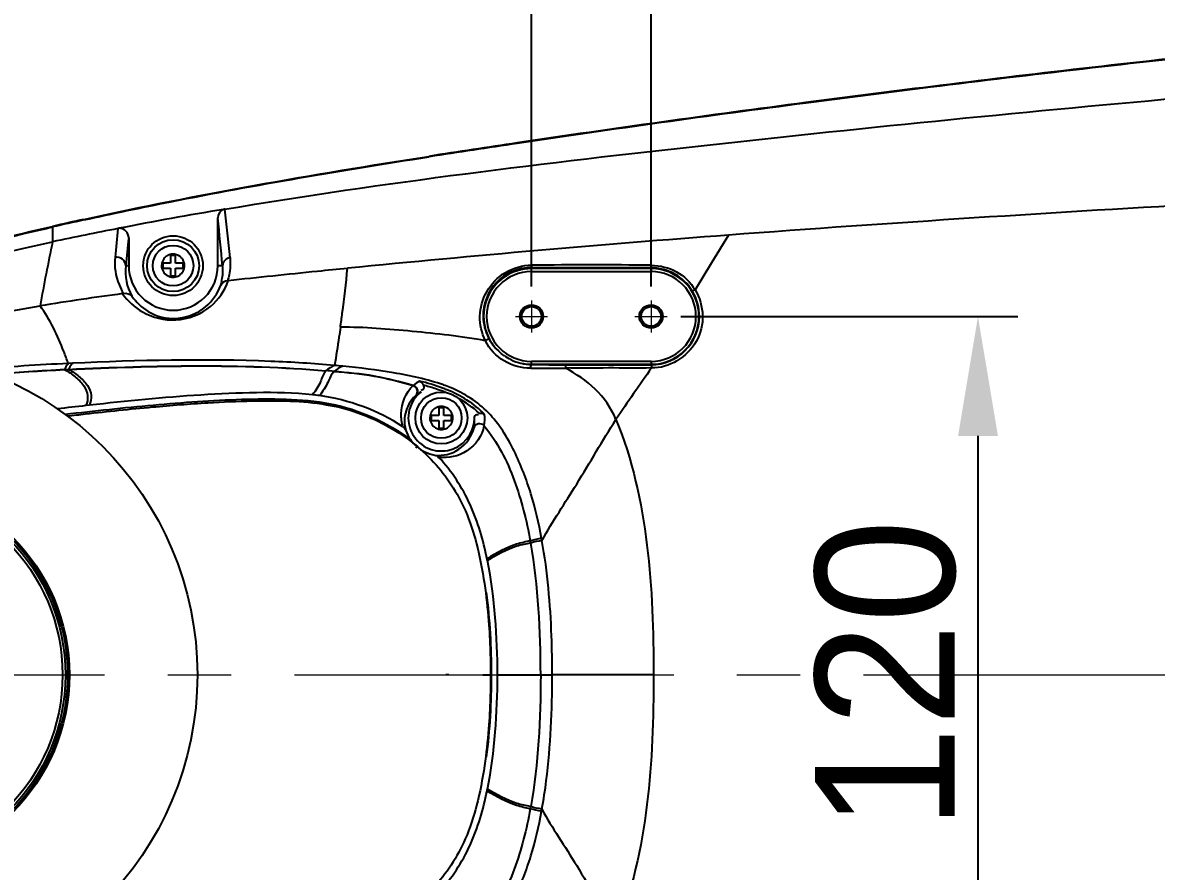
# Model space of a CAD drawing. Header units: millimetres. Extents: x 4086 to 8300, y 123 to 1549.
# Drawn here: x 6740.7 to 6797.6, y 1290.7 to 1333.3 of the extents above; entities that cross this region are included whole.
import ezdxf
from ezdxf import colors
from ezdxf.entities.mleader import LeaderData, LeaderLine
from ezdxf.math import Vec2, Vec3

# ---------------------------------------------------------------- set-up
doc = ezdxf.new("R2010")
doc.units = ezdxf.units.MM
doc.linetypes.add('CENTER2', pattern=[28.575, 19.05, -3.175, 3.175, -3.175])
doc.layers.add('中心线层', color=7, linetype='CENTER2', lineweight=0)
doc.layers.add('轮廓实线层', color=7, linetype='Continuous', lineweight=30)
doc.layers.add('尺寸标注', color=7, linetype='Continuous')
doc.styles.add('思源黑', font='SourceHanSansCN-Normal.ttf')
doc.dimstyles.new('尺寸标注_3_10比例', dxfattribs={"dimtxt": 7, "dimasz": 6, "dimexe": 2, "dimexo": 1.5, "dimgap": 1, "dimtad": 1, "dimdec": 1, "dimlfac": 3.333333, "dimdsep": 46, "dimtxsty": '思源黑', "dimcen": 0.09, "dimadec": 0, "dimazin": 0, "dimtp": 0.01, "dimtm": 0.01, "dimtfac": 1, "dimtdec": 1, "dimtofl": 0, "dimtmove": 0, "dimatfit": 3, "dimfxl": 0, "dimtolj": 1, "dimarcsym": 0})

# ---------------------------------------------------------------- blocks, each defined once
blk = doc.blocks.new('*D1367')
at = {"layer": 'Defpoints', "color": 0}
for p in [(6772.256, 1318.53), (6772.256, 1282.53), (6788.672, 1282.53)]:
    blk.add_point(p, dxfattribs=at)
at = {"layer": '轮廓实线层', "color": 0, "lineweight": -2}
for p, q in [((6773.756, 1318.53), (6790.672, 1318.53)), ((6788.672, 1312.53), (6788.672, 1288.53)), ((6773.756, 1282.53), (6790.672, 1282.53))]:
    blk.add_line(p, q, dxfattribs=at)
at = {"layer": '轮廓实线层', "color": 0}
for points in [[(6789.672, 1312.53), (6787.672, 1312.53), (6788.672, 1318.53)], [(6787.672, 1288.53), (6789.672, 1288.53), (6788.672, 1282.53)]]:
    blk.add_solid(points, dxfattribs=at)
at = {"layer": '轮廓实线层', "color": 0, "insert": (6784.046, 1300.53), "char_height": 7, "attachment_point": 5, "rotation": 90, "style": '思源黑'}
blk.add_mtext('\\A1;120', dxfattribs=at)
blk = doc.blocks.new('*D1369')
at = {"layer": 'Defpoints', "color": 0}
for p in [(6815.006, 1339.499), (6815.006, 1321.53), (6772.256, 1318.53)]:
    blk.add_point(p, dxfattribs=at)
at = {"layer": '轮廓实线层', "color": 0, "lineweight": -2}
for p, q in [((6772.256, 1320.03), (6772.256, 1341.499)), ((6815.006, 1323.03), (6815.006, 1341.499)), ((6778.256, 1339.499), (6809.006, 1339.499))]:
    blk.add_line(p, q, dxfattribs=at)
at = {"layer": '轮廓实线层', "color": 0}
for points in [[(6778.256, 1340.499), (6778.256, 1338.499), (6772.256, 1339.499)], [(6809.006, 1338.499), (6809.006, 1340.499), (6815.006, 1339.499)]]:
    blk.add_solid(points, dxfattribs=at)
at = {"layer": '轮廓实线层', "color": 0, "insert": (6793.631, 1344.125), "char_height": 7, "attachment_point": 5, "style": '思源黑'}
blk.add_mtext('\\A1;142.5', dxfattribs=at)
blk = doc.blocks.new('*D1370')
at = {"layer": 'Defpoints', "color": 0}
for p in [(6772.256, 1353.876), (6766.256, 1318.53), (6772.256, 1318.53)]:
    blk.add_point(p, dxfattribs=at)
at = {"layer": '轮廓实线层', "color": 0, "lineweight": -2}
for p, q in [((6766.256, 1320.03), (6766.256, 1355.876)), ((6772.256, 1320.03), (6772.256, 1355.876)), ((6760.256, 1353.876), (6754.256, 1353.876)), ((6778.256, 1353.876), (6795.885, 1353.876))]:
    blk.add_line(p, q, dxfattribs=at)
at = {"layer": '轮廓实线层', "color": 0}
for points in [[(6760.256, 1352.876), (6760.256, 1354.876), (6766.256, 1353.876)], [(6778.256, 1354.876), (6778.256, 1352.876), (6772.256, 1353.876)]]:
    blk.add_solid(points, dxfattribs=at)
at = {"layer": '轮廓实线层', "color": 0, "insert": (6790.07, 1358.502), "char_height": 7, "attachment_point": 5, "style": '思源黑'}
blk.add_mtext('\\A1;20', dxfattribs=at)
blk = doc.blocks.new('*D1371')
at = {"layer": 'Defpoints', "color": 0}
for p in [(6766.256, 1339.477), (6766.256, 1318.53), (6733.256, 1300.53)]:
    blk.add_point(p, dxfattribs=at)
at = {"layer": '轮廓实线层', "color": 0, "lineweight": -2}
for p, q in [((6733.256, 1302.03), (6733.256, 1341.477)), ((6766.256, 1320.03), (6766.256, 1341.477)), ((6739.256, 1339.477), (6760.256, 1339.477))]:
    blk.add_line(p, q, dxfattribs=at)
at = {"layer": '轮廓实线层', "color": 0}
for points in [[(6739.256, 1340.477), (6739.256, 1338.477), (6733.256, 1339.477)], [(6760.256, 1338.477), (6760.256, 1340.477), (6766.256, 1339.477)]]:
    blk.add_solid(points, dxfattribs=at)
at = {"layer": '轮廓实线层', "color": 0, "insert": (6749.756, 1344.104), "char_height": 7, "attachment_point": 5, "style": '思源黑'}
blk.add_mtext('\\A1;110', dxfattribs=at)

msp = doc.modelspace()

# ---------------------------------------------------------------- linework, layer by layer
for p, q in [((6750.505, 1321.08), (6750.505, 1323.484)), ((6742.204, 1323.023), (6742.205, 1322.276)), ((6746.029, 1322.471), (6746.029, 1321.08)), ((6776.144, 1322.615), (6775.299, 1321.23)), ((6747.746, 1321.208), (6747.746, 1320.953)), ((6748.128, 1321.208), (6747.746, 1321.208)), ((6748.128, 1321.59), (6748.128, 1321.208)), ((6748.383, 1321.59), (6748.128, 1321.59)), ((6748.383, 1321.208), (6748.383, 1321.59)), ((6748.766, 1321.208), (6748.383, 1321.208)), ((6748.766, 1320.953), (6748.766, 1321.208)), ((6775.299, 1321.23), (6774.469, 1319.871)), ((6746.029, 1321.08), (6745.88, 1321.08)), ((6747.746, 1320.953), (6748.128, 1320.953)), ((6748.128, 1320.953), (6748.128, 1320.57)), ((6748.383, 1320.57), (6748.383, 1320.953)), ((6748.383, 1320.953), (6748.766, 1320.953)), ((6750.741, 1321.08), (6750.505, 1321.08)), ((6766.256, 1320.785), (6766.256, 1320.991)), ((6772.256, 1320.974), (6766.256, 1320.991)), ((6772.256, 1320.935), (6766.256, 1320.935)), ((6766.256, 1320.785), (6772.256, 1320.785)), ((6772.256, 1320.974), (6772.256, 1320.785)), ((6748.128, 1320.57), (6748.383, 1320.57)), ((6743.204, 1316.177), (6742.996, 1316.168)), ((6766.256, 1316.116), (6766.256, 1316.275)), ((6772.256, 1316.275), (6766.256, 1316.275)), ((6766.256, 1316.125), (6772.256, 1316.125)), ((6772.256, 1316.275), (6772.256, 1316.099)), ((6742.807, 1315.863), (6743.012, 1315.873)), ((6742.818, 1315.852), (6743.023, 1315.862)), ((6744.06, 1314.072), (6743.883, 1314.052)), ((6761.6, 1313.94), (6761.6, 1313.558)), ((6761.855, 1313.94), (6761.6, 1313.94)), ((6761.855, 1313.558), (6761.855, 1313.94)), ((6761.217, 1313.558), (6761.217, 1313.303)), ((6761.6, 1313.558), (6761.217, 1313.558)), ((6761.217, 1313.303), (6761.6, 1313.303)), ((6761.6, 1313.303), (6761.6, 1312.92)), ((6762.237, 1313.558), (6761.855, 1313.558)), ((6761.855, 1312.92), (6761.855, 1313.303)), ((6761.855, 1313.303), (6762.237, 1313.303)), ((6762.237, 1313.303), (6762.237, 1313.558)), ((6761.6, 1312.92), (6761.855, 1312.92)), ((6760.443, 1311.931), (6760.495, 1311.992)), ((6762.109, 1300.53), (6761.959, 1300.53)), ((6763.806, 1300.53), (6764.231, 1300.53)), ((6764.201, 1300.53), (6764.231, 1300.53)), ((6764.545, 1300.53), (6767.292, 1300.53)), ((6772.386, 1300.53), (6767.292, 1300.53))]:
    msp.add_line(p, q)
for points in [[(6750.862, 1323.917), (6750.836, 1323.913), (6750.812, 1323.909), (6750.79, 1323.907)], [(6745.542, 1322.958), (6745.524, 1322.954), (6745.505, 1322.949), (6745.485, 1322.945)], [(6751.024, 1320.315), (6751.013, 1320.314), (6751.002, 1320.313), (6750.991, 1320.312)], [(6745.772, 1319.681), (6745.756, 1319.677), (6745.738, 1319.674), (6745.721, 1319.672)], [(6742.807, 1315.863), (6742.811, 1315.86), (6742.814, 1315.857), (6742.818, 1315.852)], [(6743.012, 1315.873), (6743.015, 1315.87), (6743.019, 1315.867), (6743.023, 1315.862)]]:
    msp.add_lwpolyline(points)
for centre, radius in [((6748.256, 1321.08), 1.5), ((6748.256, 1321.08), 1.305), ((6748.256, 1321.08), 1.02), ((6766.256, 1318.53), 0.585), ((6766.256, 1318.53), 0.495), ((6772.256, 1318.53), 0.585), ((6772.256, 1318.53), 0.495), ((6733.256, 1300.53), 16.22), ((6761.727, 1313.43), 1.305), ((6761.727, 1313.43), 1.02), ((6733.256, 1300.53), 9.795), ((6733.256, 1300.53), 9.705), ((6733.256, 1300.53), 9.6), ((6733.256, 1300.53), 9.45)]:
    msp.add_circle(centre, radius)
for centre, radius, start, end in [((6889.749, 496.576), 839.888, 96.026277, 97.075652), ((6889.084, 502.091), 834.308, 96.020618, 97.076979), ((6899.078, 419.699), 917.329, 97.062436, 97.456974), ((6895.89, 445.982), 890.827, 97.06673, 97.472993), ((6886.774, 511.82), 824.39, 97.439978, 98.456834), ((6892.015, 473.375), 863.163, 97.454496, 98.425642), ((6863.154, 671.47), 663.002, 98.466766, 98.855048), ((6849.955, 757.902), 575.544, 98.434028, 98.881298), ((6870.715, 55.675), 1270.464, 93.153087, 94.268961), ((6784.874, 1120.393), 206.349, 99.50761, 100.98834), ((6503.635, 1298.114), 248.17, 5.30974, 5.86736), ((6521.139, 1298.426), 231.133, 5.72823, 6.33181), ((6791.765, 1105.148), 223.472, 102.40073, 102.81329), ((6792.216, 1103.459), 225.188, 102.42059, 102.83177), ((6780.524, 1142.69), 183.629, 101.00057, 102.04495), ((6988.775, 1298.07), 244.558, 174.16209, 174.50255), ((7006.063, 1294.164), 261.571, 173.78615, 174.095), ((6835.268, 531.896), 792.925, 94.276239, 95.66362), ((6891.718, 1291.48), 152.653, 168.3618, 169.59134), ((6748.238, 1321.075), 0.594, 34.9713, 41.6162), ((6748.295, 1320.778), 2.433, 172.8713, 210.2401), ((6748.267, 1321.08), 2.238, 180.0051, 359.9949), ((6748.257, 1321.081), 0.578, 186.5397, 217.1117), ((6748.257, 1321.078), 0.574, 295.1467, 309.0356), ((6766.256, 1318.53), 2.405, 90, 226.1162), ((6766.256, 1318.53), 2.255, 90, 270), ((6769.261, 670), 651.116, 89.735431, 90.263452), ((6772.248, 1318.538), 2.437, 31.3385, 89.8205), ((6772.256, 1318.53), 2.405, 270, 90), ((6772.256, 1318.53), 2.255, 270, 90), ((6748.257, 1321.086), 0.583, 247.9494, 256.1017), ((6764.734, 1177.5), 143.44, 97.61708, 99.2901), ((6772.247, 1318.536), 2.437, 270.1949, 359.8532), ((6766.305, 1318.595), 2.486, 207.5261, 226.3268), ((6751.37, 1260.468), 55.825, 84.4408, 84.867), ((6766.256, 1318.53), 2.405, 244.4137, 270), ((6769.927, 1658.525), 342.429, 269.38563, 269.67381), ((6770.423, 1794.787), 478.691, 269.70729, 270.21931), ((6751.143, 1258.196), 57.81, 84.84456, 85.24865), ((6763.699, 1778.147), 462.226, 270.31169, 270.52752), ((6944.655, 1194.576), 210.812, 144.85103, 145.70491), ((6761.422, 1313.812), 1.669, 118.2127, 131.5495), ((6758.571, 1306.167), 9.186, 69.7773, 72.0848), ((6759.023, 1307.406), 8.017, 68.1623, 69.8075), ((6759.268, 1307.789), 7.736, 67.9314, 70.622), ((6753.831, 1301.799), 12.876, 82.0778, 83.6533), ((6761.727, 1313.43), 1.658, 127.5432, 358.2138), ((6759.02, 1307.4), 7.874, 68.3941, 69.7452), ((6761.71, 1313.425), 0.594, 34.9713, 41.6162), ((6761.574, 1313.266), 1.698, 174.4603, 195.6135), ((6761.729, 1313.431), 0.578, 186.5397, 217.1117), ((6761.802, 1313.224), 1.59, 349.8072, 5.5835), ((6761.727, 1313.43), 1.894, 199.1453, 215.5862), ((6761.729, 1313.436), 0.583, 247.9495, 256.1017), ((6761.729, 1313.428), 0.574, 295.1467, 309.0356), ((6761.734, 1313.434), 1.901, 215.5547, 229.319), ((6761.727, 1313.43), 1.894, 243.9911, 260.0073), ((6743.572, 1303.155), 22.991, 10.0023, 10.2743), ((6741.901, 1302.778), 25.281, 10.2517, 10.4841), ((6745.343, 1302.51), 19.072, 11.3627, 11.6474), ((6745.343, 1298.55), 19.072, 348.3526, 348.6373), ((6743.572, 1297.905), 22.991, 349.7258, 349.9978), ((6741.903, 1298.282), 25.279, 349.5158, 349.747)]:
    msp.add_arc(centre, radius, start, end)
for points, knots in [([(6750.862, 1323.917), (6758.893, 1325.269), (6775.121, 1327.23), (6791.373, 1328.849), (6799.532, 1329.572)], [0, 0, 0, 0, 0.498581, 1, 1, 1, 1]), ([(6743.782, 1323.377), (6745.228, 1323.695), (6750.972, 1324.901), (6756.763, 1325.868), (6761.098, 1326.546)], [0, 0, 0, 0, 0.252433, 1, 1, 1, 1]), ([(6730.155, 1319.949), (6732.125, 1320.597), (6736.146, 1321.639), (6740.182, 1322.592), (6742.205, 1323.052)], [0, 0, 0, 0, 0.499963, 1, 1, 1, 1]), ([(6730.16, 1319.932), (6732.131, 1320.575), (6736.151, 1321.61), (6740.184, 1322.563), (6742.205, 1323.023)], [0, 0, 0, 0, 0.500126, 1, 1, 1, 1]), ([(6746.029, 1322.471), (6746.029, 1322.597), (6745.93, 1322.857), (6745.666, 1322.965), (6745.542, 1322.958)], [0, 0, 0, 0, 0.502947, 1, 1, 1, 1]), ([(6712.318, 1300.53), (6712.32, 1302.197), (6713.034, 1305.554), (6715.681, 1309.876), (6719.302, 1313.373), (6724.842, 1317.069), (6732.603, 1320.056), (6739, 1321.592), (6742.205, 1322.276)], [0, 0, 0, 0, 0.125843, 0.251845, 0.377673, 0.503108, 0.752592, 1, 1, 1, 1]), ([(6745.341, 1321.499), (6745.295, 1321.039), (6745.394, 1320.383), (6745.684, 1319.823), (6745.772, 1319.681)], [0, 0, 0, 0, 0.734721, 1, 1, 1, 1]), ([(6745.88, 1321.08), (6745.879, 1321.203), (6745.746, 1321.461), (6745.467, 1321.522), (6745.341, 1321.499)], [0, 0, 0, 0, 0.490639, 1, 1, 1, 1]), ([(6747.941, 1321.563), (6747.93, 1321.557), (6747.91, 1321.544), (6747.891, 1321.529), (6747.882, 1321.521)], [0, 0, 0, 0, 0.497104, 1, 1, 1, 1]), ([(6748.025, 1321.603), (6748.011, 1321.597), (6747.982, 1321.585), (6747.954, 1321.571), (6747.941, 1321.563)], [0, 0, 0, 0, 0.502353, 1, 1, 1, 1]), ([(6748.256, 1321.657), (6748.244, 1321.661), (6748.219, 1321.665), (6748.194, 1321.661), (6748.182, 1321.658)], [0, 0, 0, 0, 0.493074, 1, 1, 1, 1]), ([(6748.332, 1321.658), (6748.319, 1321.661), (6748.294, 1321.665), (6748.268, 1321.661), (6748.256, 1321.657)], [0, 0, 0, 0, 0.507426, 1, 1, 1, 1]), ([(6751.118, 1321.495), (6751.146, 1321.204), (6751.126, 1320.798), (6751.024, 1320.412), (6750.991, 1320.312)], [0, 0, 0, 0, 0.736045, 1, 1, 1, 1]), ([(6750.65, 1320.103), (6750.675, 1320.186), (6750.755, 1320.505), (6750.767, 1320.84), (6750.741, 1321.08)], [0, 0, 0, 0, 0.264252, 1, 1, 1, 1]), ([(6757.016, 1320.946), (6756.511, 1320.895), (6754.513, 1320.693), (6752.515, 1320.485), (6751.024, 1320.32)], [0, 0, 0, 0, 0.253032, 1, 1, 1, 1]), ([(6756.658, 1317.99), (6756.69, 1318.224), (6756.825, 1319.209), (6756.942, 1320.196), (6757.016, 1320.951)], [0, 0, 0, 0, 0.237412, 1, 1, 1, 1]), ([(6763.941, 1317.313), (6763.755, 1317.69), (6763.557, 1318.551), (6763.919, 1319.845), (6764.881, 1320.853), (6765.808, 1321.102), (6766.267, 1321.109)], [0, 0, 0, 0, 0.239775, 0.481588, 0.737941, 1, 1, 1, 1]), ([(6766.256, 1320.991), (6765.609, 1320.993), (6764.298, 1320.446), (6763.814, 1319.135), (6763.825, 1318.53)], [0, 0, 0, 0, 0.516521, 1, 1, 1, 1]), ([(6766.256, 1320.991), (6766.265, 1320.995), (6766.258, 1321.048), (6766.267, 1321.08), (6766.267, 1321.109)], [0, 0, 0, 0, 0.272446, 1, 1, 1, 1]), ([(6772.256, 1320.974), (6772.268, 1320.98), (6772.258, 1321.041), (6772.267, 1321.078), (6772.268, 1321.109)], [0, 0, 0, 0, 0.303704, 1, 1, 1, 1]), ([(6772.268, 1321.109), (6772.702, 1321.084), (6773.591, 1320.893), (6774.238, 1320.239), (6774.469, 1319.871)], [0, 0, 0, 0, 0.500466, 1, 1, 1, 1]), ([(6745.721, 1319.672), (6745.982, 1319.303), (6746.762, 1318.583), (6748.452, 1318.17), (6750.169, 1318.829), (6750.852, 1319.824), (6751.024, 1320.315)], [0, 0, 0, 0, 0.208208, 0.473325, 0.759963, 1, 1, 1, 1]), ([(6746.193, 1319.553), (6746.401, 1319.242), (6747.042, 1318.624), (6748.471, 1318.27), (6749.918, 1318.85), (6750.498, 1319.689), (6750.65, 1320.103)], [0, 0, 0, 0, 0.204705, 0.469463, 0.758951, 1, 1, 1, 1]), ([(6774.469, 1319.871), (6774.697, 1319.486), (6774.968, 1318.58), (6774.548, 1316.8), (6773.151, 1315.91), (6772.284, 1315.941)], [0, 0, 0, 0, 0.253597, 0.508282, 1, 1, 1, 1]), ([(6774.329, 1319.805), (6774.341, 1319.794), (6774.399, 1319.84), (6774.439, 1319.852), (6774.469, 1319.871)], [0, 0, 0, 0, 0.31286, 1, 1, 1, 1]), ([(6730.765, 1316.557), (6731.378, 1316.747), (6734.93, 1317.792), (6738.559, 1318.564), (6741.578, 1319.06)], [0.6959035, 0.6959035, 0.6959035, 0.6959035, 0.7486201, 1, 1, 1, 1]), ([(6742.996, 1316.168), (6742.924, 1316.371), (6742.551, 1317.378), (6742.086, 1318.366), (6741.578, 1319.06)], [0, 0, 0, 0, 0.200506, 1, 1, 1, 1]), ([(6756.658, 1317.99), (6756.635, 1317.824), (6756.543, 1317.182), (6756.445, 1316.541), (6756.364, 1316.069)], [0, 0, 0, 0, 0.260049, 1, 1, 1, 1]), ([(6763.941, 1317.313), (6762.725, 1317.533), (6760.297, 1317.79), (6757.861, 1317.995), (6756.658, 1317.991)], [0, 0, 0, 0, 0.506707, 1, 1, 1, 1]), ([(6764.1, 1317.446), (6764.104, 1317.437), (6764.07, 1317.364), (6764, 1317.335), (6763.941, 1317.313)], [0, 0, 0, 0, 0.127444, 1, 1, 1, 1]), ([(6766.213, 1315.928), (6765.753, 1315.933), (6764.816, 1316.175), (6764.132, 1316.892), (6763.941, 1317.313)], [0, 0, 0, 0, 0.499024, 1, 1, 1, 1]), ([(6742.994, 1316.168), (6742.979, 1316.15), (6742.903, 1316.057), (6742.845, 1315.951), (6742.805, 1315.863)], [0, 0, 0, 0, 0.19079, 1, 1, 1, 1]), ([(6743.204, 1316.177), (6743.189, 1316.16), (6743.114, 1316.066), (6743.053, 1315.961), (6743.012, 1315.873)], [0, 0, 0, 0, 0.192745, 1, 1, 1, 1]), ([(6756.364, 1316.069), (6755.301, 1316.165), (6750.918, 1316.432), (6746.522, 1316.331), (6743.204, 1316.178)], [0, 0, 0, 0, 0.243327, 1, 1, 1, 1]), ([(6761.835, 1315.087), (6761.025, 1315.372), (6759.335, 1315.731), (6757.632, 1315.947), (6756.778, 1316.03)], [0, 0, 0, 0, 0.499934, 1, 1, 1, 1]), ([(6766.256, 1316.116), (6766.247, 1316.115), (6766.204, 1316.052), (6766.209, 1315.986), (6766.213, 1315.928)], [0, 0, 0, 0, 0.124595, 1, 1, 1, 1]), ([(6767.978, 1316.102), (6767.961, 1316.098), (6767.962, 1316.021), (6767.954, 1315.978), (6767.954, 1315.941)], [0, 0, 0, 0, 0.320389, 1, 1, 1, 1]), ([(6772.256, 1316.099), (6772.267, 1316.096), (6772.272, 1316.039), (6772.278, 1316.005), (6772.277, 1315.975)], [0, 0, 0, 0, 0.290111, 1, 1, 1, 1]), ([(6742.818, 1315.852), (6743.001, 1315.752), (6743.351, 1315.521), (6743.78, 1315.099), (6744.017, 1314.568), (6743.945, 1314.209), (6743.883, 1314.052)], [0, 0, 0, 0, 0.273107, 0.546199, 0.779526, 1, 1, 1, 1]), ([(6743.023, 1315.862), (6743.202, 1315.762), (6743.546, 1315.532), (6743.966, 1315.112), (6744.196, 1314.584), (6744.123, 1314.228), (6744.06, 1314.072)], [0, 0, 0, 0, 0.271758, 0.544367, 0.778193, 1, 1, 1, 1]), ([(6755.929, 1315.803), (6755.795, 1315.65), (6755.665, 1315.189), (6755.42, 1314.794), (6755.255, 1314.597)], [0, 0, 0, 0, 0.440844, 1, 1, 1, 1]), ([(6756.335, 1315.768), (6756.189, 1315.618), (6756.028, 1315.155), (6755.775, 1314.754), (6755.606, 1314.553)], [0, 0, 0, 0, 0.444185, 1, 1, 1, 1]), ([(6760.313, 1315.055), (6759.665, 1315.241), (6758.356, 1315.593), (6757.007, 1315.708), (6756.335, 1315.768)], [0, 0, 0, 0, 0.499825, 1, 1, 1, 1]), ([(6756.338, 1315.771), (6757.01, 1315.711), (6758.358, 1315.596), (6759.666, 1315.247), (6760.315, 1315.062)], [0, 0, 0, 0, 0.500174, 1, 1, 1, 1]), ([(6772.283, 1315.941), (6771.561, 1315.933), (6770.118, 1315.952), (6768.675, 1315.928), (6767.954, 1315.941)], [0, 0, 0, 0, 0.500669, 1, 1, 1, 1]), ([(6770.494, 1313.359), (6770.255, 1313.923), (6769.53, 1314.962), (6768.493, 1315.648), (6767.954, 1315.941)], [0, 0, 0, 0, 0.500034, 1, 1, 1, 1]), ([(6759.801, 1312.989), (6759.738, 1313.199), (6759.638, 1313.925), (6759.923, 1314.722), (6760.313, 1315.055)], [0, 0, 0, 0, 0.299096, 1, 1, 1, 1]), ([(6760.313, 1315.054), (6760.332, 1315.048), (6760.371, 1315.03), (6760.406, 1315.005), (6760.422, 1314.99)], [0, 0, 0, 0, 0.47695, 1, 1, 1, 1]), ([(6760.43, 1314.997), (6760.413, 1315.012), (6760.376, 1315.038), (6760.335, 1315.055), (6760.315, 1315.062)], [0, 0, 0, 0, 0.51959, 1, 1, 1, 1]), ([(6760.43, 1314.997), (6760.461, 1314.969), (6760.55, 1314.846), (6760.528, 1314.656), (6760.456, 1314.576)], [0, 0, 0, 0, 0.279987, 1, 1, 1, 1]), ([(6760.821, 1315.079), (6760.839, 1315.025), (6760.878, 1314.91), (6760.769, 1314.815), (6760.717, 1314.815)], [0, 0, 0, 0, 0.524351, 1, 1, 1, 1]), ([(6766.76, 1307.378), (6766.62, 1308.136), (6766.275, 1309.642), (6765.445, 1311.799), (6764.223, 1313.802), (6762.885, 1314.67), (6762.175, 1314.959)], [0, 0, 0, 0, 0.250441, 0.500768, 0.75076, 1, 1, 1, 1]), ([(6742.836, 1313.617), (6744.309, 1313.789), (6747.258, 1314.108), (6750.959, 1314.376), (6753.929, 1314.407), (6756.89, 1314.175), (6759.014, 1313.225), (6760.188, 1312.328)], [0, 0, 0, 0, 0.250124, 0.500311, 0.6255, 0.750848, 1, 1, 1, 1]), ([(6755.255, 1314.597), (6754.326, 1314.7), (6752.45, 1314.727), (6748.714, 1314.557), (6745.919, 1314.279), (6744.06, 1314.072)], [0, 0, 0, 0, 0.249897, 0.499945, 1, 1, 1, 1]), ([(6760.456, 1314.576), (6760.373, 1314.499), (6760.082, 1314.177), (6759.914, 1313.748), (6759.884, 1313.43)], [0, 0, 0, 0, 0.262661, 1, 1, 1, 1]), ([(6742.951, 1313.531), (6743.253, 1313.566), (6744.676, 1313.73), (6747.027, 1313.977), (6749.82, 1314.199), (6752.122, 1314.3), (6754.106, 1314.306), (6755.873, 1314.157), (6757.489, 1313.758), (6758.932, 1313.117), (6760.235, 1312.276), (6761.356, 1311.258), (6762.271, 1310.088), (6763.01, 1308.703), (6763.554, 1307.026), (6763.908, 1305.169), (6764.104, 1303.358), (6764.186, 1301.823), (6764.201, 1300.919), (6764.201, 1300.53)], [0, 0, 0, 0, 0.029934, 0.140915, 0.232439, 0.305356, 0.367439, 0.427309, 0.478783, 0.529609, 0.581236, 0.630018, 0.677133, 0.725869, 0.782896, 0.84911, 0.911165, 0.961738, 1, 1, 1, 1]), ([(6761.412, 1313.913), (6761.402, 1313.907), (6761.382, 1313.894), (6761.363, 1313.879), (6761.353, 1313.871)], [0, 0, 0, 0, 0.497104, 1, 1, 1, 1]), ([(6761.497, 1313.953), (6761.482, 1313.947), (6761.454, 1313.935), (6761.426, 1313.921), (6761.412, 1313.913)], [0, 0, 0, 0, 0.502353, 1, 1, 1, 1]), ([(6761.727, 1314.007), (6761.716, 1314.011), (6761.69, 1314.015), (6761.666, 1314.011), (6761.653, 1314.008)], [0, 0, 0, 0, 0.493074, 1, 1, 1, 1]), ([(6761.804, 1314.008), (6761.791, 1314.011), (6761.765, 1314.015), (6761.739, 1314.011), (6761.727, 1314.007)], [0, 0, 0, 0, 0.507427, 1, 1, 1, 1]), ([(6763.384, 1313.378), (6763.386, 1313.441), (6763.389, 1313.576), (6763.543, 1313.625), (6763.593, 1313.601)], [0, 0, 0, 0, 0.531683, 1, 1, 1, 1]), ([(6766.779, 1307.278), (6767.321, 1308.246), (6768.64, 1310.225), (6769.816, 1312.29), (6770.494, 1313.359)], [0, 0, 0, 0, 0.467257, 1, 1, 1, 1]), ([(6770.493, 1313.358), (6771.327, 1311.359), (6772.239, 1307.045), (6772.386, 1302.706), (6772.386, 1300.53)], [0, 0, 0, 0, 0.498873, 1, 1, 1, 1]), ([(6761.399, 1311.565), (6761.81, 1311.515), (6762.723, 1311.733), (6763.264, 1312.513), (6763.367, 1312.942)], [0, 0, 0, 0, 0.484345, 1, 1, 1, 1]), ([(6763.867, 1313.049), (6763.8, 1312.539), (6763.127, 1311.627), (6762.08, 1311.388), (6761.608, 1311.454)], [0, 0, 0, 0, 0.518754, 1, 1, 1, 1]), ([(6763.867, 1313.048), (6763.803, 1313.124), (6763.571, 1313.184), (6763.395, 1313.033), (6763.367, 1312.942)], [0, 0, 0, 0, 0.513287, 1, 1, 1, 1]), ([(6763.877, 1313.036), (6764.546, 1312.234), (6765.5, 1310.318), (6766.008, 1308.286), (6766.194, 1307.256)], [0, 0, 0, 0, 0.499262, 1, 1, 1, 1]), ([(6764.022, 1306.36), (6763.83, 1307.29), (6763.308, 1309.133), (6762.247, 1310.752), (6761.608, 1311.454)], [0, 0, 0, 0, 0.500116, 1, 1, 1, 1]), ([(6766.194, 1307.256), (6765.961, 1307.216), (6765.191, 1307.036), (6764.486, 1306.657), (6764.022, 1306.36)], [0, 0, 0, 0, 0.300698, 1, 1, 1, 1]), ([(6766.214, 1307.149), (6765.98, 1307.109), (6765.211, 1306.933), (6764.504, 1306.561), (6764.041, 1306.267)], [0, 0, 0, 0, 0.301771, 1, 1, 1, 1]), ([(6767.292, 1300.53), (6767.292, 1301.181), (6767.256, 1303.436), (6767.065, 1305.694), (6766.778, 1307.273)], [0, 0, 0, 0, 0.288689, 1, 1, 1, 1]), ([(6712.318, 1300.53), (6712.32, 1298.864), (6713.034, 1295.507), (6715.681, 1291.185), (6719.302, 1287.688), (6724.842, 1283.991), (6732.603, 1281.004), (6739, 1279.468), (6742.205, 1278.785)], [0, 0, 0, 0, 0.125843, 0.251845, 0.377673, 0.503108, 0.752592, 1, 1, 1, 1]), ([(6764.201, 1300.53), (6764.201, 1300.141), (6764.186, 1299.238), (6764.104, 1297.711), (6763.909, 1295.903), (6763.557, 1294.043), (6763.011, 1292.357), (6762.265, 1290.966), (6761.349, 1289.795), (6760.229, 1288.778), (6758.923, 1287.938), (6757.477, 1287.298), (6755.867, 1286.902), (6754.111, 1286.756), (6752.126, 1286.758), (6749.8, 1286.862), (6746.973, 1287.088), (6744.629, 1287.335), (6743.223, 1287.497), (6742.951, 1287.529)], [0, 0, 0, 0, 0.038193, 0.088701, 0.150276, 0.216687, 0.274238, 0.323147, 0.370344, 0.419078, 0.470499, 0.521828, 0.573165, 0.632016, 0.694187, 0.76816, 0.860791, 0.973045, 1, 1, 1, 1]), ([(6766.778, 1293.788), (6766.864, 1294.261), (6767.201, 1296.492), (6767.292, 1298.755), (6767.292, 1300.53)], [0, 0, 0, 0, 0.213234, 1, 1, 1, 1]), ([(6772.386, 1300.53), (6772.386, 1298.354), (6772.239, 1294.015), (6771.327, 1289.701), (6770.493, 1287.702)], [0, 0, 0, 0, 0.501127, 1, 1, 1, 1]), ([(6761.608, 1289.607), (6762.247, 1290.308), (6763.308, 1291.928), (6763.83, 1293.771), (6764.022, 1294.7)], [0, 0, 0, 0, 0.499884, 1, 1, 1, 1]), ([(6766.194, 1293.804), (6765.961, 1293.844), (6765.191, 1294.024), (6764.486, 1294.403), (6764.022, 1294.7)], [0, 0, 0, 0, 0.300698, 1, 1, 1, 1]), ([(6766.214, 1293.912), (6765.98, 1293.951), (6765.211, 1294.127), (6764.504, 1294.5), (6764.041, 1294.793)], [0, 0, 0, 0, 0.301771, 1, 1, 1, 1]), ([(6762.175, 1286.102), (6762.885, 1286.39), (6764.223, 1287.259), (6765.445, 1289.261), (6766.275, 1291.419), (6766.62, 1292.925), (6766.76, 1293.682)], [0, 0, 0, 0, 0.24924, 0.499232, 0.749559, 1, 1, 1, 1]), ([(6766.194, 1293.804), (6766.008, 1292.774), (6765.5, 1290.743), (6764.546, 1288.826), (6763.877, 1288.024)], [0, 0, 0, 0, 0.500738, 1, 1, 1, 1]), ([(6766.778, 1293.788), (6767.023, 1293.304), (6767.629, 1292.37), (6768.904, 1290.365), (6769.809, 1288.766), (6770.494, 1287.702)], [0, 0, 0, 0, 0.228022, 0.46735, 1, 1, 1, 1])]:
    msp.add_open_spline(points, degree=3, knots=knots)
for points in [[(6743.775, 1323.406), (6749.507, 1324.667), (6755.296, 1325.666), (6761.094, 1326.57)], [(6750.79, 1323.907), (6750.63, 1323.85), (6750.505, 1323.654), (6750.505, 1323.484)], [(6747.882, 1321.521), (6747.743, 1321.404), (6747.662, 1321.195), (6747.683, 1321.015)], [(6748.182, 1321.658), (6748.128, 1321.646), (6748.077, 1321.623), (6748.025, 1321.603)], [(6748.683, 1321.47), (6748.594, 1321.569), (6748.461, 1321.628), (6748.332, 1321.658)], [(6748.619, 1320.632), (6748.769, 1320.754), (6748.857, 1320.983), (6748.825, 1321.174)], [(6748.825, 1321.174), (6748.811, 1321.26), (6748.775, 1321.344), (6748.725, 1321.415)], [(6751.118, 1321.495), (6750.933, 1321.465), (6750.743, 1321.267), (6750.741, 1321.08)], [(6747.796, 1320.732), (6747.857, 1320.651), (6747.944, 1320.584), (6748.038, 1320.546)], [(6748.117, 1320.52), (6748.162, 1320.509), (6748.209, 1320.503), (6748.256, 1320.503)], [(6748.256, 1320.503), (6748.34, 1320.503), (6748.425, 1320.522), (6748.501, 1320.558)], [(6750.991, 1320.312), (6750.858, 1320.307), (6750.704, 1320.225), (6750.65, 1320.103)], [(6745.772, 1319.681), (6745.915, 1319.716), (6746.103, 1319.669), (6746.193, 1319.553)], [(6774.685, 1318.53), (6774.686, 1318.971), (6774.558, 1319.428), (6774.329, 1319.805)], [(6763.825, 1318.53), (6763.831, 1318.157), (6763.929, 1317.777), (6764.1, 1317.446)], [(6764.883, 1316.556), (6764.78, 1316.628), (6764.673, 1316.702), (6764.602, 1316.805)], [(6742.996, 1316.168), (6741.504, 1316.097), (6740.013, 1316.001), (6738.525, 1315.87)], [(6743.012, 1315.873), (6747.314, 1316.076), (6751.64, 1316.163), (6755.932, 1315.806)], [(6743.023, 1315.862), (6747.32, 1316.07), (6751.642, 1316.159), (6755.93, 1315.805)], [(6756.364, 1316.069), (6756.212, 1315.996), (6756.06, 1315.916), (6755.932, 1315.806)], [(6756.778, 1316.03), (6756.623, 1315.959), (6756.468, 1315.881), (6756.338, 1315.771)], [(6765.217, 1316.361), (6765.102, 1316.416), (6764.984, 1316.476), (6764.893, 1316.566)], [(6765.217, 1316.361), (6765.537, 1316.206), (6765.9, 1316.12), (6766.256, 1316.116)], [(6739.172, 1315.632), (6740.382, 1315.73), (6741.594, 1315.804), (6742.807, 1315.863)], [(6742.818, 1315.852), (6741.613, 1315.792), (6740.409, 1315.717), (6739.206, 1315.619)], [(6760.422, 1314.99), (6760.525, 1314.897), (6760.548, 1314.68), (6760.456, 1314.576)], [(6760.633, 1315.283), (6760.72, 1315.252), (6760.792, 1315.167), (6760.821, 1315.079)], [(6761.79, 1314.93), (6761.411, 1315.069), (6761.023, 1315.181), (6760.633, 1315.283)], [(6761.396, 1314.908), (6761.206, 1314.97), (6761.014, 1315.026), (6760.821, 1315.079)], [(6759.801, 1312.989), (6758.553, 1313.808), (6757.084, 1314.347), (6755.606, 1314.553)], [(6760.717, 1314.745), (6760.625, 1314.698), (6760.537, 1314.641), (6760.456, 1314.576)], [(6763.894, 1313.615), (6763.37, 1314.154), (6762.703, 1314.567), (6762.005, 1314.847)], [(6763.626, 1313.67), (6763.315, 1313.963), (6762.96, 1314.214), (6762.583, 1314.416)], [(6743.883, 1314.052), (6743.406, 1313.998), (6742.93, 1313.944), (6742.453, 1313.889)], [(6761.353, 1313.871), (6761.215, 1313.754), (6761.134, 1313.545), (6761.154, 1313.365)], [(6761.653, 1314.008), (6761.599, 1313.996), (6761.548, 1313.973), (6761.497, 1313.953)], [(6762.154, 1313.82), (6762.066, 1313.919), (6761.933, 1313.978), (6761.804, 1314.008)], [(6762.297, 1313.524), (6762.282, 1313.61), (6762.247, 1313.694), (6762.197, 1313.765)], [(6762.091, 1312.982), (6762.241, 1313.104), (6762.329, 1313.333), (6762.297, 1313.524)], [(6763.626, 1313.67), (6763.705, 1313.686), (6763.845, 1313.683), (6763.857, 1313.603)], [(6763.878, 1313.036), (6763.913, 1313.226), (6763.918, 1313.423), (6763.894, 1313.615)], [(6759.801, 1312.989), (6759.858, 1312.952), (6759.922, 1312.882), (6759.908, 1312.816)], [(6761.267, 1313.082), (6761.329, 1313.001), (6761.415, 1312.934), (6761.51, 1312.896)], [(6761.589, 1312.87), (6761.634, 1312.859), (6761.681, 1312.853), (6761.727, 1312.853)], [(6761.727, 1312.853), (6761.811, 1312.853), (6761.897, 1312.872), (6761.973, 1312.908)], [(6760.495, 1311.992), (6760.617, 1311.888), (6760.753, 1311.799), (6760.897, 1311.728)], [(6761.399, 1311.565), (6761.469, 1311.553), (6761.563, 1311.517), (6761.577, 1311.447)], [(6766.76, 1307.378), (6766.569, 1307.355), (6766.374, 1307.326), (6766.194, 1307.256)], [(6766.779, 1307.269), (6766.588, 1307.246), (6766.393, 1307.218), (6766.214, 1307.149)], [(6766.715, 1300.53), (6766.715, 1302.743), (6766.598, 1304.97), (6766.214, 1307.149)], [(6764.545, 1300.53), (6764.545, 1302.45), (6764.419, 1304.385), (6764.041, 1306.267)], [(6763.983, 1304.665), (6764.159, 1303.296), (6764.231, 1301.911), (6764.231, 1300.53)], [(6764.231, 1300.53), (6764.231, 1299.151), (6764.159, 1297.769), (6763.984, 1296.401)], [(6764.041, 1294.793), (6764.419, 1296.675), (6764.545, 1298.61), (6764.545, 1300.53)], [(6766.715, 1300.53), (6766.715, 1298.318), (6766.598, 1296.09), (6766.214, 1293.912)], [(6766.78, 1293.791), (6766.589, 1293.814), (6766.394, 1293.842), (6766.214, 1293.912)], [(6766.76, 1293.682), (6766.569, 1293.705), (6766.374, 1293.734), (6766.194, 1293.804)]]:
    msp.add_open_spline(points, degree=3)
at = {"layer": '中心线层'}
for p, q in [((6766.256, 1319.334), (6766.256, 1317.726)), ((6772.256, 1319.334), (6772.256, 1317.726)), ((6765.448, 1318.53), (6767.063, 1318.53)), ((6771.448, 1318.53), (6773.063, 1318.53)), ((6725.771, 1300.53), (7047.216, 1300.53))]:
    msp.add_line(p, q, dxfattribs=at)

# ---------------------------------------------------------------- dimensions: what is measured, and where the dimension line sits
at = {"layer": '轮廓实线层'}
dim = msp.add_linear_dim(base=(6772.256, 1353.876), p1=(6766.256, 1318.53), p2=(6772.256, 1318.53), dimstyle='尺寸标注_3_10比例', dxfattribs=at)
dim.commit()
dim.dimension.update_dxf_attribs({"geometry": '*D1370', "text_midpoint": (6790.07, 1353.876), "dimtype": 160})
for base, p1, p2, picture, middle in [((6766.256, 1339.477), (6733.256, 1300.53), (6766.256, 1318.53), '*D1371', (6749.756, 1344.104)), ((6815.006, 1339.499), (6772.256, 1318.53), (6815.006, 1321.53), '*D1369', (6793.631, 1344.125))]:
    dim = msp.add_linear_dim(base=base, p1=p1, p2=p2, dimstyle='尺寸标注_3_10比例', dxfattribs=at)
    dim.commit()
    dim.dimension.update_dxf_attribs({"geometry": picture, "text_midpoint": middle})
dim = msp.add_linear_dim(base=(6788.672, 1282.53), p1=(6772.256, 1318.53), p2=(6772.256, 1282.53), angle=90, dimstyle='尺寸标注_3_10比例', dxfattribs=at)
dim.commit()
dim.dimension.update_dxf_attribs({"geometry": '*D1367', "text_midpoint": (6784.046, 1300.53)})

# ---------------------------------------------------------------- leaders
at = {"layer": '尺寸标注'}
ml = msp.add_multileader_mtext('Standard', dxfattribs=at)
ml.set_content('{\\A1;\\C256;φ6 {\\H0.7x;\\S+0.018^  0;}贯通（定位孔）}', style='思源黑')
ml.set_leader_properties()
ml.build(insert=Vec2(0, 0))
ml.multileader.update_dxf_attribs({"text_left_attachment_type": 5, "text_right_attachment_type": 5, "dogleg_length": 1, "arrow_head_size": 6})
ctx = ml.context
ctx.base_point, ctx.char_height, ctx.arrow_head_size, ctx.plane_origin = Vec3(6823.367, 1369.904), 7, 6, Vec3(6942.949, 1322.52)
ctx.left_attachment, ctx.right_attachment, ctx.text_align_type = 5, 5, 2
notes = []
notes.append((ctx, [(0, (1, 1, 0), (6922.568, 1369.904), (-1, 0), 1, [(0, [(6942.949, 1322.52)], 0, [])])]))
ctx.mtext.insert, ctx.mtext.alignment, ctx.mtext.flow_direction = Vec3(6919.568, 1383.596), 3, 5
for ctx, leaders in notes:
    for number, flags, end, landing, length, lines in leaders:
        leader = LeaderData()
        leader.index, (leader.has_last_leader_line, leader.has_dogleg_vector, leader.attachment_direction) = number, flags
        leader.last_leader_point, leader.dogleg_vector, leader.dogleg_length = Vec3(end), Vec3(landing), length
        for number, points, colour, breaks in lines:
            line = LeaderLine()
            line.index, line.vertices, line.color, line.breaks = number, Vec3.list(points), colors.encode_raw_color(colour), breaks
            leader.lines.append(line)
        ctx.leaders.append(leader)

doc.saveas('drawing.dxf')
